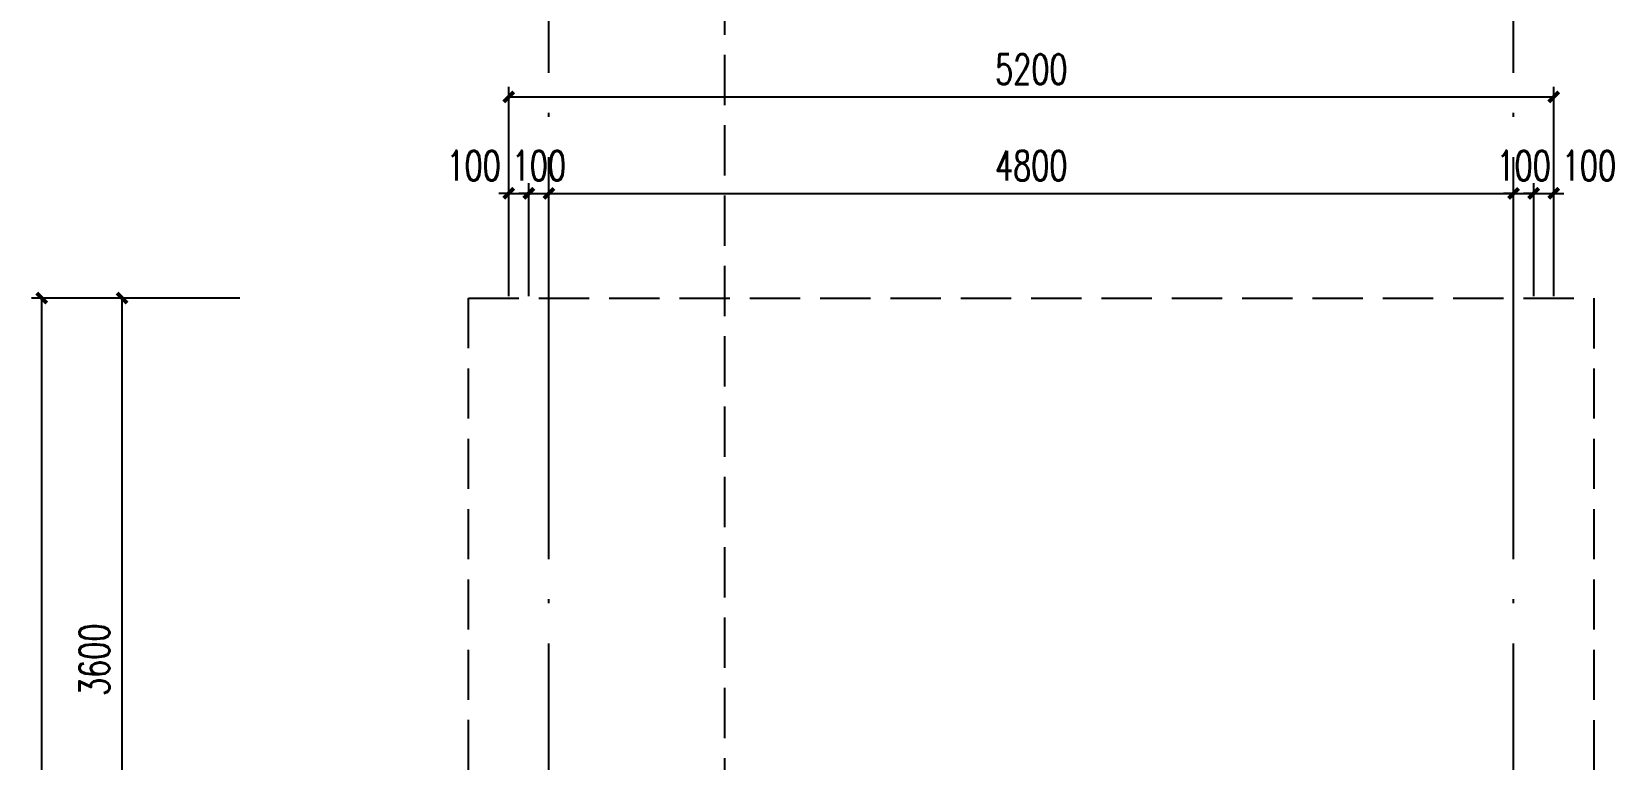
# Model space of a CAD drawing. Extents: x -1313754 to 847533, y 489853 to 941203.
# Drawn here: x -115028 to -107158, y 721024 to 724646 of the extents above; entities that cross this region are included whole.
import ezdxf

# ---------------------------------------------------------------- set-up
doc = ezdxf.new("R2010")
doc.units = 0
doc.header["$LTSCALE"] = 1000
doc.header["$MEASUREMENT"] = 0
doc.linetypes.add('DASH', pattern=[0.35, 0.25, -0.1])
doc.linetypes.add('DOTE', pattern=[2.42, 2, -0.2, 0.02, -0.2])
doc.layers.get('Defpoints').update_dxf_attribs({"color": 210})
for name, color, linetype in [('A-AXIS-D', 1, 'Continuous'), ('A-AXIS-DOTE', 14, 'DOTE'), ('A-AXIS-SYMB', 3, 'Continuous'), ('A-LIN-V', 9, 'Continuous'), ('AS-WALL', 40, 'Continuous')]:
    doc.layers.add(name, color=color, linetype=linetype)
doc.styles.add('_TCH_DIM_T3', font='SIMPLEX', dxfattribs={"width": 0.705882, "bigfont": 'GBCBIG'})
doc.dimstyles.new('_TCH_ARCH&&50', dxfattribs={"dimtxt": 148.75, "dimasz": 50, "dimexe": 50, "dimexo": 50, "dimgap": 63.125, "dimtad": 1, "dimdec": 0, "dimzin": 0, "dimdsep": 46, "dimtxsty": '_TCH_DIM_T3', "dimblk": 'ARCHTICK', "dimcen": 0.09, "dimclrt": 7, "dimazin": 2, "dimtfac": 1, "dimtdec": 0, "dimtix": 1, "dimtmove": 2, "dimatfit": 3, "dimfxl": 0, "dimtolj": 1, "dimtzin": 0, "dimarcsym": 0})

# ---------------------------------------------------------------- blocks, each defined once
blk = doc.blocks.new('_ArchTick')
at = {"color": 0, "linetype": 'ByBlock', "const_width": 0.4}
blk.add_lwpolyline([(-0.5, -0.5), (0.5, 0.5)], dxfattribs=at)
blk = doc.blocks.new('*D1450')
at = {"layer": 'A-AXIS-D', "color": 0, "lineweight": -2}
for p, q in [((106744.2, -81500), (106108.2, -81500)), ((106158.2, -85100), (106158.2, -81500)), ((106744.2, -85100), (106108.2, -85100))]:
    blk.add_line(p, q, dxfattribs=at)
at = {"layer": 'Defpoints', "color": 0}
for p in [(106158.2, -81500), (106794.2, -81500), (106794.2, -85100)]:
    blk.add_point(p, dxfattribs=at)
at = {"layer": 'A-AXIS-D', "color": 0, "lineweight": -2, "xscale": 50, "yscale": 50, "zscale": 50}
for p, rotation in [((106158.2, -81500), 90), ((106158.2, -85100), 270)]:
    blk.add_blockref('_ArchTick', p, dxfattribs=dict(at, rotation=rotation))
at = {"layer": 'A-AXIS-D', "color": 7, "insert": (106020.7, -83300), "char_height": 148.75, "attachment_point": 5, "rotation": 90, "style": '_TCH_DIM_T3'}
blk.add_mtext('\\A1;3600', dxfattribs=at)
blk = doc.blocks.new('*D1455')
at = {"layer": 'A-AXIS-D', "color": 0, "lineweight": -2}
for p, q in [((106744.2, -81500), (105708.2, -81500)), ((105758.2, -95749.7), (105758.2, -81500)), ((106744.2, -95749.7), (105708.2, -95749.7))]:
    blk.add_line(p, q, dxfattribs=at)
at = {"layer": 'Defpoints', "color": 0}
for p in [(105758.2, -81500), (106794.2, -81500), (106794.2, -95749.7)]:
    blk.add_point(p, dxfattribs=at)
at = {"layer": 'A-AXIS-D', "color": 0, "lineweight": -2, "xscale": 50, "yscale": 50, "zscale": 50}
for p, rotation in [((105758.2, -81500), 90), ((105758.2, -95749.7), 270)]:
    blk.add_blockref('_ArchTick', p, dxfattribs=dict(at, rotation=rotation))
at = {"layer": 'A-AXIS-D', "color": 7, "insert": (105620.7, -88624.8), "char_height": 148.75, "attachment_point": 5, "rotation": 90, "style": '_TCH_DIM_T3'}
blk.add_mtext('\\A1;14250', dxfattribs=at)
blk = doc.blocks.new('*D1456')
at = {"layer": 'A-AXIS-D', "color": 0, "lineweight": -2}
for p, q in [((113182.2, -80978.6), (113132.2, -80978.6)), ((113182.2, -81489.7), (113182.2, -80928.6)), ((113182.2, -80978.6), (113282.2, -80978.6)), ((113282.2, -81489.7), (113282.2, -80928.6)), ((113282.2, -80978.6), (113332.2, -80978.6))]:
    blk.add_line(p, q, dxfattribs=at)
at = {"layer": 'Defpoints', "color": 0}
for p in [(113282.2, -80978.6), (113182.2, -81539.7), (113282.2, -81539.7)]:
    blk.add_point(p, dxfattribs=at)
at = {"layer": 'A-AXIS-D', "color": 0, "lineweight": -2, "xscale": 50, "yscale": 50, "zscale": 50}
blk.add_blockref('_ArchTick', (113182.2, -80978.6), dxfattribs=at)
at = {"layer": 'A-AXIS-D', "color": 0, "lineweight": -2, "xscale": 50, "yscale": 50, "zscale": 50, "rotation": 180}
blk.add_blockref('_ArchTick', (113282.2, -80978.6), dxfattribs=at)
at = {"layer": 'A-AXIS-D', "color": 7, "insert": (113457.2, -80841.1), "char_height": 148.75, "attachment_point": 5, "style": '_TCH_DIM_T3'}
blk.add_mtext('\\A1;100', dxfattribs=at)
blk = doc.blocks.new('*D1457')
at = {"layer": 'A-AXIS-D', "color": 0, "lineweight": -2}
for p, q in [((113082.2, -80978.6), (113032.2, -80978.6)), ((113082.2, -81489.7), (113082.2, -80928.6)), ((113082.2, -80978.6), (113182.2, -80978.6)), ((113182.2, -81489.7), (113182.2, -80928.6)), ((113182.2, -80978.6), (113232.2, -80978.6))]:
    blk.add_line(p, q, dxfattribs=at)
at = {"layer": 'Defpoints', "color": 0}
for p in [(113182.2, -80978.6), (113082.2, -81539.7), (113182.2, -81539.7)]:
    blk.add_point(p, dxfattribs=at)
at = {"layer": 'A-AXIS-D', "color": 0, "lineweight": -2, "xscale": 50, "yscale": 50, "zscale": 50}
blk.add_blockref('_ArchTick', (113082.2, -80978.6), dxfattribs=at)
at = {"layer": 'A-AXIS-D', "color": 0, "lineweight": -2, "xscale": 50, "yscale": 50, "zscale": 50, "rotation": 180}
blk.add_blockref('_ArchTick', (113182.2, -80978.6), dxfattribs=at)
at = {"layer": 'A-AXIS-D', "color": 7, "insert": (113132.2, -80841.1), "char_height": 148.75, "attachment_point": 5, "style": '_TCH_DIM_T3'}
blk.add_mtext('\\A1;100', dxfattribs=at)
blk = doc.blocks.new('*D1458')
at = {"layer": 'A-AXIS-D', "color": 0, "lineweight": -2}
for p, q in [((108282.2, -81489.7), (108282.2, -80928.6)), ((108282.2, -80978.6), (113082.2, -80978.6)), ((113082.2, -81489.7), (113082.2, -80928.6))]:
    blk.add_line(p, q, dxfattribs=at)
at = {"layer": 'Defpoints', "color": 0}
for p in [(113082.2, -80978.6), (108282.2, -81539.7), (113082.2, -81539.7)]:
    blk.add_point(p, dxfattribs=at)
at = {"layer": 'A-AXIS-D', "color": 0, "lineweight": -2, "xscale": 50, "yscale": 50, "zscale": 50, "rotation": 180}
blk.add_blockref('_ArchTick', (108282.2, -80978.6), dxfattribs=at)
at = {"layer": 'A-AXIS-D', "color": 0, "lineweight": -2, "xscale": 50, "yscale": 50, "zscale": 50}
blk.add_blockref('_ArchTick', (113082.2, -80978.6), dxfattribs=at)
at = {"layer": 'A-AXIS-D', "color": 7, "insert": (110682.2, -80841.1), "char_height": 148.75, "attachment_point": 5, "style": '_TCH_DIM_T3'}
blk.add_mtext('\\A1;4800', dxfattribs=at)
blk = doc.blocks.new('*D1459')
at = {"layer": 'A-AXIS-D', "color": 0, "lineweight": -2}
for p, q in [((108182.2, -80978.6), (108132.2, -80978.6)), ((108182.2, -81489.7), (108182.2, -80928.6)), ((108182.2, -80978.6), (108282.2, -80978.6)), ((108282.2, -81489.7), (108282.2, -80928.6)), ((108282.2, -80978.6), (108332.2, -80978.6))]:
    blk.add_line(p, q, dxfattribs=at)
at = {"layer": 'Defpoints', "color": 0}
for p in [(108282.2, -80978.6), (108182.2, -81539.7), (108282.2, -81539.7)]:
    blk.add_point(p, dxfattribs=at)
at = {"layer": 'A-AXIS-D', "color": 0, "lineweight": -2, "xscale": 50, "yscale": 50, "zscale": 50}
blk.add_blockref('_ArchTick', (108182.2, -80978.6), dxfattribs=at)
at = {"layer": 'A-AXIS-D', "color": 0, "lineweight": -2, "xscale": 50, "yscale": 50, "zscale": 50, "rotation": 180}
blk.add_blockref('_ArchTick', (108282.2, -80978.6), dxfattribs=at)
at = {"layer": 'A-AXIS-D', "color": 7, "insert": (108232.2, -80841.1), "char_height": 148.75, "attachment_point": 5, "style": '_TCH_DIM_T3'}
blk.add_mtext('\\A1;100', dxfattribs=at)
blk = doc.blocks.new('*D1460')
at = {"layer": 'A-AXIS-D', "color": 0, "lineweight": -2}
for p, q in [((108082.5, -80978.6), (108032.5, -80978.6)), ((108082.5, -81489.7), (108082.5, -80928.6)), ((108082.5, -80978.6), (108182.2, -80978.6)), ((108182.2, -81489.7), (108182.2, -80928.6)), ((108182.2, -80978.6), (108232.2, -80978.6))]:
    blk.add_line(p, q, dxfattribs=at)
at = {"layer": 'Defpoints', "color": 0}
for p in [(108182.2, -80978.6), (108082.5, -81539.7), (108182.2, -81539.7)]:
    blk.add_point(p, dxfattribs=at)
at = {"layer": 'A-AXIS-D', "color": 0, "lineweight": -2, "xscale": 50, "yscale": 50, "zscale": 50}
blk.add_blockref('_ArchTick', (108082.5, -80978.6), dxfattribs=at)
at = {"layer": 'A-AXIS-D', "color": 0, "lineweight": -2, "xscale": 50, "yscale": 50, "zscale": 50, "rotation": 180}
blk.add_blockref('_ArchTick', (108182.2, -80978.6), dxfattribs=at)
at = {"layer": 'A-AXIS-D', "color": 7, "insert": (107907.5, -80841.1), "char_height": 148.75, "attachment_point": 5, "style": '_TCH_DIM_T3'}
blk.add_mtext('\\A1;100', dxfattribs=at)
blk = doc.blocks.new('*D1461')
at = {"layer": 'A-AXIS-D', "color": 0, "lineweight": -2}
for p, q in [((108082.5, -81489.7), (108082.5, -80448.6)), ((108082.5, -80498.6), (113282.2, -80498.6)), ((113282.2, -81489.7), (113282.2, -80448.6))]:
    blk.add_line(p, q, dxfattribs=at)
at = {"layer": 'Defpoints', "color": 0}
for p in [(113282.2, -80498.6), (108082.5, -81539.7), (113282.2, -81539.7)]:
    blk.add_point(p, dxfattribs=at)
at = {"layer": 'A-AXIS-D', "color": 0, "lineweight": -2, "xscale": 50, "yscale": 50, "zscale": 50, "rotation": 180}
blk.add_blockref('_ArchTick', (108082.5, -80498.6), dxfattribs=at)
at = {"layer": 'A-AXIS-D', "color": 0, "lineweight": -2, "xscale": 50, "yscale": 50, "zscale": 50}
blk.add_blockref('_ArchTick', (113282.2, -80498.6), dxfattribs=at)
at = {"layer": 'A-AXIS-D', "color": 7, "insert": (110682.4, -80361.1), "char_height": 148.75, "attachment_point": 5, "style": '_TCH_DIM_T3'}
blk.add_mtext('\\A1;5200', dxfattribs=at)
blk = doc.blocks.new('42342343')
at = {"layer": 'A-AXIS-SYMB', "linetype": 'DASH'}
blk.add_line((-111580, 623480), (-111580, 605820), dxfattribs=at)
at = {"layer": 'AS-WALL', "linetype": 'DASH'}
blk.add_lwpolyline([(-112854.2, 607320.3), (-112854.2, 621570), (-107254.2, 621570), (-107254.2, 607320.3)], close=True, dxfattribs=at)
blk = doc.blocks.new('dote')
at = {"layer": 'A-AXIS-DOTE'}
for p, q in [((108282.2, -97318.5), (108282.2, -80060.8)), ((113082.2, -97318.5), (113082.2, -80060.8))]:
    blk.add_line(p, q, dxfattribs=at)
at = {"layer": 'A-AXIS-D'}
for p1, p2, distance, picture, middle in [((108082.5, -81539.7), (113282.2, -81539.7), 1041.1, '*D1461', (110682.4, -80361.1)), ((108182.2, -81539.7), (108282.2, -81539.7), 561.1, '*D1459', (108232.2, -80841.1)), ((108282.2, -81539.7), (113082.2, -81539.7), 561.1, '*D1458', (110682.2, -80841.1)), ((113082.2, -81539.7), (113182.2, -81539.7), 561.1, '*D1457', (113132.2, -80841.1)), ((106794.2, -95749.7), (106794.2, -81500), 1036, '*D1455', (105620.7, -88624.8)), ((106794.2, -85100), (106794.2, -81500), 636, '*D1450', (106020.7, -83300))]:
    dim = blk.add_aligned_dim(p1=p1, p2=p2, distance=distance, dimstyle='_TCH_ARCH&&50', dxfattribs=at)
    dim.commit()
    dim.dimension.update_dxf_attribs({"geometry": picture, "text_midpoint": middle})
for base, p1, p2, picture, middle in [((108182.2, -80978.6), (108082.5, -81539.7), (108182.2, -81539.7), '*D1460', (107907.5, -80841.1)), ((113282.2, -80978.6), (113182.2, -81539.7), (113282.2, -81539.7), '*D1456', (113457.2, -80841.1))]:
    dim = blk.add_linear_dim(base=base, p1=p1, p2=p2, angle=0, dimstyle='_TCH_ARCH&&50', dxfattribs=at)
    dim.commit()
    dim.dimension.update_dxf_attribs({"geometry": picture, "text_midpoint": middle, "dimtype": 161})

msp = doc.modelspace()

# ---------------------------------------------------------------- block references
at = {"layer": 'A-LIN-V'}
msp.add_blockref('42342343', (0, 101750), dxfattribs=at)
at = {"layer": 'AS-WALL'}
msp.add_blockref('dote', (-220736.4, 804820), dxfattribs=at)

doc.saveas('drawing.dxf')
